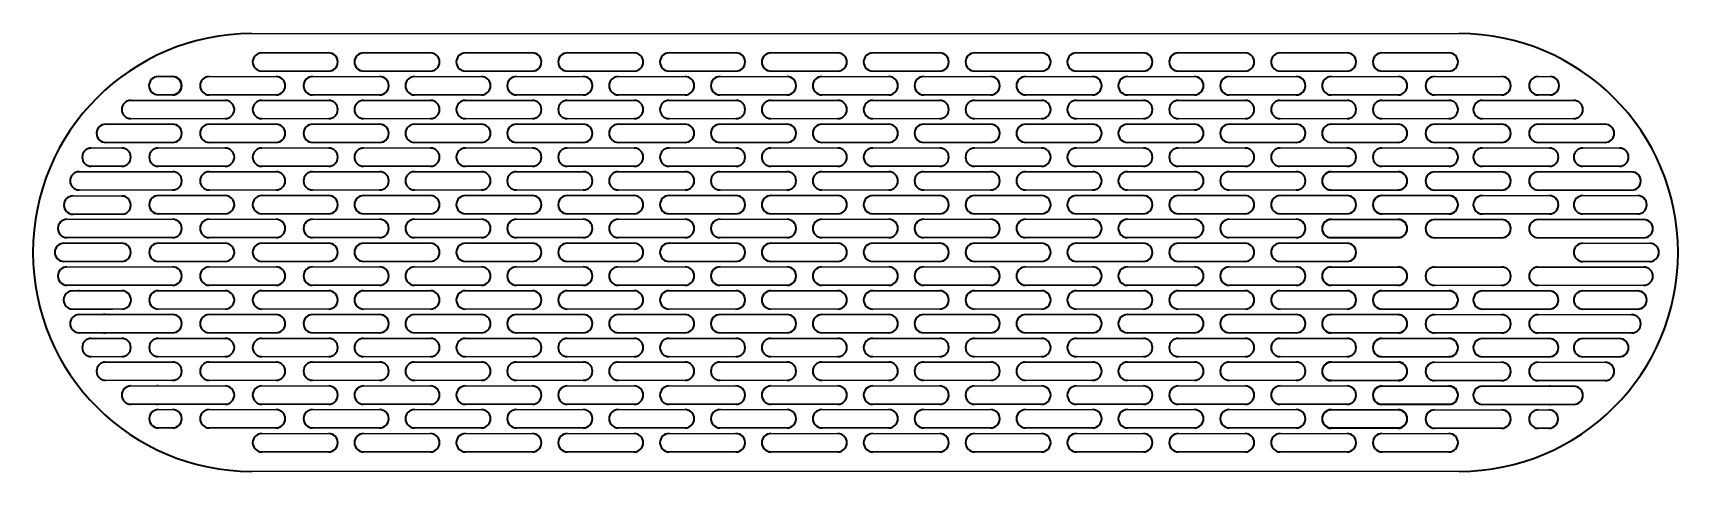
# Model space of a CAD drawing. Header units: millimetres. Extents: x -60 to 210, y 9 to 81.
import ezdxf

# ---------------------------------------------------------------- set-up
doc = ezdxf.new("R2010")
doc.units = ezdxf.units.MM
doc.layers.add('BoardOutLine', color=7, linetype='Continuous', true_color=0xff00ff)

msp = doc.modelspace()

# ---------------------------------------------------------------- linework, layer by layer
at = {"layer": 'BoardOutLine', "const_width": 0.254}
for points in [[(-24.21, 80.68), (174.07, 80.68)], [(-22.59, 77.53), (-11.6, 77.53)], [(-5.87, 77.53), (5.12, 77.53)], [(10.86, 77.53), (21.85, 77.53)], [(27.59, 77.53), (38.58, 77.53)], [(44.31, 77.53), (55.3, 77.53)], [(61.04, 77.53), (72.03, 77.53)], [(77.77, 77.53), (88.76, 77.53)], [(94.5, 77.53), (105.49, 77.53)], [(111.22, 77.53), (122.21, 77.53)], [(127.95, 77.53), (138.94, 77.53)], [(144.68, 77.53), (155.67, 77.53)], [(161.41, 77.53), (172.4, 77.53)], [(-38.77, 73.64), (-39.62, 73.64)], [(-37.27, 73.64), (-39.62, 73.64)], [(-37.24, 73.62), (-38.59, 73.62)], [(-37.24, 73.62), (-38.59, 73.62)], [(-31.24, 73.62), (-20.24, 73.62)], [(-11.6, 74.53), (-22.59, 74.53)], [(-14.24, 73.62), (-3.24, 73.62)], [(5.12, 74.53), (-5.87, 74.53)], [(2.49, 73.62), (13.49, 73.62)], [(21.85, 74.53), (10.86, 74.53)], [(19.22, 73.62), (30.22, 73.62)], [(38.58, 74.53), (27.59, 74.53)], [(35.95, 73.62), (46.95, 73.62)], [(55.3, 74.53), (44.31, 74.53)], [(52.68, 73.62), (63.68, 73.62)], [(72.03, 74.53), (61.04, 74.53)], [(69.41, 73.62), (80.41, 73.62)], [(88.76, 74.53), (77.77, 74.53)], [(86.14, 73.62), (97.14, 73.62)], [(105.49, 74.53), (94.5, 74.53)], [(102.87, 73.62), (113.87, 73.62)], [(122.21, 74.53), (111.22, 74.53)], [(119.6, 73.62), (130.6, 73.62)], [(138.94, 74.53), (127.95, 74.53)], [(136.33, 73.62), (147.33, 73.62)], [(155.67, 74.53), (144.68, 74.53)], [(153.06, 73.62), (164.06, 73.62)], [(172.4, 74.53), (161.41, 74.53)], [(170.06, 73.62), (181.06, 73.62)], [(187.06, 73.62), (189.01, 73.62)], [(189.01, 73.62), (188.56, 73.62)], [(-39.62, 70.64), (-38.77, 70.64)], [(-39.15, 70.64), (-37.27, 70.64)], [(-38.59, 70.62), (-37.24, 70.62)], [(-38.59, 70.62), (-37.24, 70.62)], [(-20.24, 70.62), (-31.24, 70.62)], [(-3.24, 70.62), (-14.24, 70.62)], [(13.49, 70.62), (2.49, 70.62)], [(30.22, 70.62), (19.22, 70.62)], [(46.95, 70.62), (35.95, 70.62)], [(63.68, 70.62), (52.68, 70.62)], [(80.41, 70.62), (69.41, 70.62)], [(97.14, 70.62), (86.14, 70.62)], [(113.87, 70.62), (102.87, 70.62)], [(130.6, 70.62), (119.6, 70.62)], [(147.33, 70.62), (136.33, 70.62)], [(151.56, 72.12), (151.54, 72.12)], [(164.06, 70.62), (153.06, 70.62)], [(181.06, 70.62), (170.06, 70.62)], [(189.01, 70.62), (187.06, 70.62)], [(188.56, 70.62), (189.01, 70.62)], [(-44.1, 69.71), (-39.61, 69.71)], [(-39.59, 69.71), (-28.6, 69.71)], [(-22.59, 69.71), (-11.6, 69.71)], [(-5.87, 69.71), (5.12, 69.71)], [(10.86, 69.71), (21.85, 69.71)], [(27.59, 69.71), (38.58, 69.71)], [(44.31, 69.71), (55.3, 69.71)], [(61.04, 69.71), (72.03, 69.71)], [(77.77, 69.71), (88.76, 69.71)], [(94.5, 69.71), (105.49, 69.71)], [(111.22, 69.71), (122.21, 69.71)], [(127.95, 69.71), (138.94, 69.71)], [(144.68, 69.71), (155.67, 69.71)], [(161.41, 69.71), (172.4, 69.71)], [(188.9, 69.71), (177.91, 69.71)], [(192.91, 69.71), (188.56, 69.71)], [(-48.24, 65.8), (-37.24, 65.8)], [(-39.61, 66.71), (-44.1, 66.71)], [(-28.6, 66.71), (-39.59, 66.71)], [(-31.24, 65.8), (-20.24, 65.8)], [(-11.6, 66.71), (-22.59, 66.71)], [(-14.24, 65.8), (-3.24, 65.8)], [(-14.24, 65.8), (-3.24, 65.8)], [(5.12, 66.71), (-5.87, 66.71)], [(2.49, 65.8), (13.49, 65.8)], [(21.85, 66.71), (10.86, 66.71)], [(19.22, 65.8), (30.22, 65.8)], [(38.58, 66.71), (27.59, 66.71)], [(35.95, 65.8), (46.95, 65.8)], [(55.3, 66.71), (44.31, 66.71)], [(52.68, 65.8), (63.68, 65.8)], [(72.03, 66.71), (61.04, 66.71)], [(69.41, 65.8), (80.41, 65.8)], [(88.76, 66.71), (77.77, 66.71)], [(86.14, 65.8), (97.14, 65.8)], [(105.49, 66.71), (94.5, 66.71)], [(102.87, 65.8), (113.87, 65.8)], [(122.21, 66.71), (111.22, 66.71)], [(119.6, 65.8), (130.6, 65.8)], [(138.94, 66.71), (127.95, 66.71)], [(136.33, 65.8), (147.33, 65.8)], [(155.67, 66.71), (144.68, 66.71)], [(153.06, 65.8), (164.06, 65.8)], [(153.06, 65.79), (164.06, 65.79)], [(172.4, 66.71), (161.41, 66.71)], [(170.06, 65.79), (181.06, 65.79)], [(177.91, 66.71), (188.9, 66.71)], [(187.06, 65.79), (198.06, 65.79)], [(188.56, 66.71), (192.91, 66.71)], [(-37.24, 62.8), (-48.24, 62.8)], [(-20.24, 62.8), (-31.24, 62.8)], [(-3.24, 62.8), (-14.24, 62.8)], [(-3.24, 62.8), (-14.24, 62.8)], [(13.49, 62.8), (2.49, 62.8)], [(30.22, 62.8), (19.22, 62.8)], [(46.95, 62.8), (35.95, 62.8)], [(63.68, 62.8), (52.68, 62.8)], [(80.41, 62.8), (69.41, 62.8)], [(97.14, 62.8), (86.14, 62.8)], [(113.87, 62.8), (102.87, 62.8)], [(130.6, 62.8), (119.6, 62.8)], [(147.33, 62.8), (136.33, 62.8)], [(164.06, 62.8), (153.06, 62.8)], [(164.06, 62.79), (153.06, 62.79)], [(181.06, 62.79), (170.06, 62.79)], [(198.06, 62.79), (187.06, 62.79)], [(-47.1, 61.88), (-50.59, 61.88)], [(-50.59, 61.88), (-45.6, 61.88)], [(-39.59, 61.88), (-28.6, 61.88)], [(-22.59, 61.88), (-11.6, 61.88)], [(-22.59, 61.88), (-11.6, 61.88)], [(-5.87, 61.88), (5.12, 61.88)], [(10.86, 61.88), (21.85, 61.88)], [(27.59, 61.88), (38.58, 61.88)], [(44.31, 61.88), (55.3, 61.88)], [(61.04, 61.88), (72.03, 61.88)], [(77.77, 61.88), (88.76, 61.88)], [(94.5, 61.88), (105.49, 61.88)], [(111.22, 61.88), (122.21, 61.88)], [(127.95, 61.88), (138.94, 61.88)], [(144.68, 61.88), (155.67, 61.88)], [(161.41, 61.88), (172.4, 61.88)], [(161.41, 61.88), (172.4, 61.88)], [(177.91, 61.88), (188.9, 61.88)], [(194.41, 61.88), (200.41, 61.88)], [(200.41, 61.88), (195.91, 61.88)], [(-47.78, 57.98), (-52.59, 57.98)], [(-50.59, 58.88), (-47.1, 58.88)], [(-45.6, 58.88), (-50.59, 58.88)], [(-37.24, 57.98), (-48.24, 57.98)], [(-28.6, 58.88), (-39.59, 58.88)], [(-31.24, 57.98), (-20.24, 57.98)], [(-11.6, 58.88), (-22.59, 58.88)], [(-11.6, 58.88), (-22.59, 58.88)], [(-14.24, 57.98), (-3.24, 57.98)], [(-14.24, 57.98), (-3.24, 57.98)], [(5.12, 58.88), (-5.87, 58.88)], [(2.49, 57.98), (13.49, 57.98)], [(21.85, 58.88), (10.86, 58.88)], [(19.22, 57.98), (30.22, 57.98)], [(38.58, 58.88), (27.59, 58.88)], [(35.95, 57.98), (46.95, 57.98)], [(55.3, 58.88), (44.31, 58.88)], [(52.68, 57.98), (63.68, 57.98)], [(72.03, 58.88), (61.04, 58.88)], [(69.41, 57.98), (80.41, 57.98)], [(88.76, 58.88), (77.77, 58.88)], [(86.14, 57.98), (97.14, 57.98)], [(105.49, 58.88), (94.5, 58.88)], [(102.87, 57.98), (113.87, 57.98)], [(122.21, 58.88), (111.22, 58.88)], [(119.6, 57.98), (130.6, 57.98)], [(138.94, 58.88), (127.95, 58.88)], [(136.33, 57.98), (147.33, 57.98)], [(155.67, 58.88), (144.68, 58.88)], [(153.06, 57.98), (164.06, 57.98)], [(153.06, 57.96), (164.06, 57.96)], [(172.4, 58.88), (161.41, 58.88)], [(172.4, 58.88), (161.41, 58.88)], [(170.06, 57.96), (181.06, 57.96)], [(188.9, 58.88), (177.91, 58.88)], [(198.06, 57.96), (187.06, 57.96)], [(200.41, 58.88), (194.41, 58.88)], [(195.91, 58.88), (200.41, 58.88)], [(202.41, 57.96), (195.91, 57.96)], [(-47.53, 53.99), (-53.6, 53.99)], [(-52.59, 54.98), (-47.78, 54.98)], [(-48.24, 54.98), (-37.24, 54.98)], [(-45.6, 54), (-47.53, 53.99)], [(-39.59, 54.06), (-28.6, 54.06)], [(-20.24, 54.98), (-31.24, 54.98)], [(-22.59, 54.06), (-11.6, 54.06)], [(-22.59, 54.06), (-11.6, 54.06)], [(-3.24, 54.98), (-14.24, 54.98)], [(-3.24, 54.98), (-14.24, 54.98)], [(-5.87, 54.06), (5.12, 54.06)], [(13.49, 54.98), (2.49, 54.98)], [(10.86, 54.06), (21.85, 54.06)], [(30.22, 54.98), (19.22, 54.98)], [(27.59, 54.06), (38.58, 54.06)], [(46.95, 54.98), (35.95, 54.98)], [(44.31, 54.06), (55.3, 54.06)], [(63.68, 54.98), (52.68, 54.98)], [(61.04, 54.06), (72.03, 54.06)], [(80.41, 54.98), (69.41, 54.98)], [(77.77, 54.06), (88.76, 54.06)], [(97.14, 54.98), (86.14, 54.98)], [(94.5, 54.06), (105.49, 54.06)], [(113.87, 54.98), (102.87, 54.98)], [(111.22, 54.06), (122.21, 54.06)], [(130.6, 54.98), (119.6, 54.98)], [(127.95, 54.06), (138.94, 54.06)], [(147.33, 54.98), (136.33, 54.98)], [(144.68, 54.06), (155.67, 54.06)], [(164.06, 54.98), (153.06, 54.98)], [(164.06, 54.96), (153.06, 54.96)], [(161.41, 54.06), (172.4, 54.06)], [(161.41, 54.05), (172.4, 54.05)], [(181.06, 54.96), (170.06, 54.96)], [(177.91, 54.05), (188.9, 54.05)], [(187.06, 54.96), (198.06, 54.96)], [(194.41, 54.05), (203.41, 54.05)], [(195.91, 54.96), (202.41, 54.96)], [(203.41, 54.05), (195.91, 54.05)], [(-47.65, 50.16), (-54.59, 50.16)], [(-53.75, 50.99), (-47.26, 50.99)], [(-37.24, 50.16), (-48.24, 50.16)], [(-47.53, 50.99), (-45.59, 50.99)], [(-28.6, 51.06), (-39.59, 51.06)], [(-31.24, 50.16), (-20.24, 50.16)], [(-11.6, 51.06), (-22.59, 51.06)], [(-11.6, 51.06), (-22.59, 51.06)], [(-14.24, 50.16), (-3.24, 50.16)], [(-14.24, 50.16), (-3.24, 50.16)], [(5.12, 51.06), (-5.87, 51.06)], [(2.49, 50.16), (13.49, 50.16)], [(21.85, 51.06), (10.86, 51.06)], [(19.22, 50.16), (30.22, 50.16)], [(38.58, 51.06), (27.59, 51.06)], [(35.95, 50.16), (46.95, 50.16)], [(55.3, 51.06), (44.31, 51.06)], [(52.68, 50.16), (63.68, 50.16)], [(72.03, 51.06), (61.04, 51.06)], [(69.41, 50.16), (80.41, 50.16)], [(88.76, 51.06), (77.77, 51.06)], [(86.14, 50.16), (97.14, 50.16)], [(105.49, 51.06), (94.5, 51.06)], [(102.87, 50.16), (113.87, 50.16)], [(122.21, 51.06), (111.22, 51.06)], [(119.6, 50.16), (130.6, 50.16)], [(138.94, 51.06), (127.95, 51.06)], [(136.33, 50.16), (147.33, 50.16)], [(155.67, 51.06), (144.68, 51.06)], [(153.06, 50.16), (164.06, 50.16)], [(153.06, 50.13), (164.06, 50.13)], [(172.4, 51.06), (161.41, 51.06)], [(172.4, 51.05), (161.41, 51.05)], [(170.06, 50.13), (181.06, 50.13)], [(188.9, 51.05), (177.91, 51.05)], [(198.06, 50.13), (187.06, 50.13)], [(204.41, 50.13), (188.56, 50.13)], [(203.41, 51.05), (194.41, 51.05)], [(195.91, 51.05), (203.41, 51.05)], [(-47.1, 46.23), (-55.09, 46.23)], [(-55.09, 46.23), (-45.6, 46.23)], [(-54.59, 47.16), (-47.65, 47.16)], [(-48.24, 47.16), (-37.24, 47.16)], [(-39.59, 46.23), (-28.6, 46.23)], [(-20.24, 47.16), (-31.24, 47.16)], [(-22.59, 46.23), (-11.6, 46.23)], [(-22.59, 46.23), (-11.6, 46.23)], [(-3.24, 47.16), (-14.24, 47.16)], [(-3.24, 47.16), (-14.24, 47.16)], [(-5.87, 46.23), (5.12, 46.23)], [(13.49, 47.16), (2.49, 47.16)], [(10.86, 46.23), (21.85, 46.23)], [(30.22, 47.16), (19.22, 47.16)], [(27.59, 46.23), (38.58, 46.23)], [(46.95, 47.16), (35.95, 47.16)], [(44.31, 46.23), (55.3, 46.23)], [(63.68, 47.16), (52.68, 47.16)], [(61.04, 46.23), (72.03, 46.23)], [(80.41, 47.16), (69.41, 47.16)], [(77.77, 46.23), (88.76, 46.23)], [(97.14, 47.16), (86.14, 47.16)], [(94.5, 46.23), (105.49, 46.23)], [(113.87, 47.16), (102.87, 47.16)], [(111.22, 46.23), (122.21, 46.23)], [(130.6, 47.16), (119.6, 47.16)], [(127.95, 46.23), (138.94, 46.23)], [(147.33, 47.16), (136.33, 47.16)], [(144.68, 46.23), (155.67, 46.23)], [(164.06, 47.16), (153.06, 47.16)], [(164.06, 47.13), (153.06, 47.13)], [(181.06, 47.13), (170.06, 47.13)], [(187.06, 47.13), (198.06, 47.13)], [(188.56, 47.13), (204.41, 47.13)], [(194.41, 46.22), (205.4, 46.22)], [(-55.09, 43.23), (-47.1, 43.23)], [(-45.6, 43.23), (-55.09, 43.23)], [(-28.6, 43.23), (-39.59, 43.23)], [(-11.6, 43.23), (-22.59, 43.23)], [(-11.6, 43.23), (-22.59, 43.23)], [(5.12, 43.23), (-5.87, 43.23)], [(21.85, 43.23), (10.86, 43.23)], [(38.58, 43.23), (27.59, 43.23)], [(55.3, 43.23), (44.31, 43.23)], [(72.03, 43.23), (61.04, 43.23)], [(88.76, 43.23), (77.77, 43.23)], [(105.49, 43.23), (94.5, 43.23)], [(122.21, 43.23), (111.22, 43.23)], [(138.94, 43.23), (127.95, 43.23)], [(155.67, 43.23), (144.68, 43.23)], [(205.4, 43.22), (194.41, 43.22)], [(-48.19, 42.33), (-54.59, 42.33)], [(-37.24, 42.33), (-48.24, 42.33)], [(-31.24, 42.33), (-20.24, 42.33)], [(-14.24, 42.33), (-3.24, 42.33)], [(-14.24, 42.33), (-3.24, 42.33)], [(2.49, 42.33), (13.49, 42.33)], [(19.22, 42.33), (30.22, 42.33)], [(35.95, 42.33), (46.95, 42.33)], [(52.68, 42.33), (63.68, 42.33)], [(69.41, 42.33), (80.41, 42.33)], [(86.14, 42.33), (97.14, 42.33)], [(102.87, 42.33), (113.87, 42.33)], [(119.6, 42.33), (130.6, 42.33)], [(136.33, 42.33), (147.33, 42.33)], [(153.06, 42.33), (164.06, 42.33)], [(153.06, 42.31), (164.06, 42.31)], [(170.06, 42.31), (181.06, 42.31)], [(198.06, 42.31), (187.06, 42.31)], [(204.41, 42.31), (197.83, 42.31)], [(-54.59, 39.33), (-48.19, 39.33)], [(-47.08, 38.4), (-53.66, 38.4)], [(-53.66, 38.4), (-45.58, 38.41)], [(-47.1, 38.41), (-52.59, 38.41)], [(-48.24, 39.33), (-37.24, 39.33)], [(-39.59, 38.41), (-28.6, 38.41)], [(-20.24, 39.33), (-31.24, 39.33)], [(-22.59, 38.41), (-11.6, 38.41)], [(-22.59, 38.41), (-11.6, 38.41)], [(-3.24, 39.33), (-14.24, 39.33)], [(-3.24, 39.33), (-14.24, 39.33)], [(-5.87, 38.41), (5.12, 38.41)], [(13.49, 39.33), (2.49, 39.33)], [(10.86, 38.41), (21.85, 38.41)], [(30.22, 39.33), (19.22, 39.33)], [(27.59, 38.41), (38.58, 38.41)], [(46.95, 39.33), (35.95, 39.33)], [(44.31, 38.41), (55.3, 38.41)], [(63.68, 39.33), (52.68, 39.33)], [(61.04, 38.41), (72.03, 38.41)], [(80.41, 39.33), (69.41, 39.33)], [(77.77, 38.41), (88.76, 38.41)], [(97.14, 39.33), (86.14, 39.33)], [(94.5, 38.41), (105.49, 38.41)], [(113.87, 39.33), (102.87, 39.33)], [(111.22, 38.41), (122.21, 38.41)], [(130.6, 39.33), (119.6, 39.33)], [(127.95, 38.41), (138.94, 38.41)], [(147.33, 39.33), (136.33, 39.33)], [(144.68, 38.41), (155.67, 38.41)], [(164.06, 39.33), (153.06, 39.33)], [(164.06, 39.31), (153.06, 39.31)], [(161.41, 38.41), (172.4, 38.41)], [(161.41, 38.39), (172.4, 38.39)], [(181.06, 39.31), (170.06, 39.31)], [(177.91, 38.39), (188.9, 38.39)], [(187.06, 39.31), (198.06, 39.31)], [(194.41, 38.39), (203.41, 38.39)], [(203.41, 38.39), (195.91, 38.39)], [(197.83, 39.31), (204.41, 39.31)], [(-53.66, 35.4), (-47.07, 35.4)], [(-45.57, 35.41), (-53.66, 35.4)], [(-52.59, 35.41), (-47.1, 35.41)], [(-28.6, 35.41), (-39.59, 35.41)], [(-11.6, 35.41), (-22.59, 35.41)], [(-11.6, 35.41), (-22.59, 35.41)], [(5.12, 35.41), (-5.87, 35.41)], [(21.85, 35.41), (10.86, 35.41)], [(38.58, 35.41), (27.59, 35.41)], [(55.3, 35.41), (44.31, 35.41)], [(72.03, 35.41), (61.04, 35.41)], [(88.76, 35.41), (77.77, 35.41)], [(105.49, 35.41), (94.5, 35.41)], [(122.21, 35.41), (111.22, 35.41)], [(138.94, 35.41), (127.95, 35.41)], [(155.67, 35.41), (144.68, 35.41)], [(172.4, 35.41), (161.41, 35.41)], [(172.4, 35.39), (161.41, 35.39)], [(188.9, 35.39), (177.91, 35.39)], [(203.41, 35.39), (194.41, 35.39)], [(195.91, 35.39), (203.41, 35.39)], [(-52.59, 34.51), (-48.57, 34.51)], [(-48.24, 34.51), (-37.24, 34.51)], [(-31.24, 34.51), (-20.24, 34.51)], [(-14.24, 34.51), (-3.24, 34.51)], [(-14.24, 34.51), (-3.24, 34.51)], [(2.49, 34.51), (13.49, 34.51)], [(19.22, 34.51), (30.22, 34.51)], [(35.95, 34.51), (46.95, 34.51)], [(52.68, 34.51), (63.68, 34.51)], [(69.41, 34.51), (80.41, 34.51)], [(86.14, 34.51), (97.14, 34.51)], [(102.87, 34.51), (113.87, 34.51)], [(119.6, 34.51), (130.6, 34.51)], [(136.33, 34.51), (147.33, 34.51)], [(153.06, 34.51), (164.06, 34.51)], [(153.06, 34.48), (164.06, 34.48)], [(170.06, 34.48), (181.06, 34.48)], [(198.06, 34.48), (187.06, 34.48)], [(202.41, 34.48), (196.43, 34.48)], [(-48.57, 31.51), (-52.59, 31.51)], [(-47.1, 30.58), (-50.59, 30.58)], [(-50.59, 30.58), (-45.6, 30.58)], [(-37.24, 31.51), (-48.24, 31.51)], [(-39.59, 30.58), (-28.6, 30.58)], [(-20.24, 31.51), (-31.24, 31.51)], [(-22.59, 30.58), (-11.6, 30.58)], [(-22.59, 30.58), (-11.6, 30.58)], [(-3.24, 31.51), (-14.24, 31.51)], [(-3.24, 31.51), (-14.24, 31.51)], [(-5.87, 30.58), (5.12, 30.58)], [(13.49, 31.51), (2.49, 31.51)], [(10.86, 30.58), (21.85, 30.58)], [(30.22, 31.51), (19.22, 31.51)], [(27.59, 30.58), (38.58, 30.58)], [(46.95, 31.51), (35.95, 31.51)], [(44.31, 30.58), (55.3, 30.58)], [(63.68, 31.51), (52.68, 31.51)], [(61.04, 30.58), (72.03, 30.58)], [(80.41, 31.51), (69.41, 31.51)], [(77.77, 30.58), (88.76, 30.58)], [(97.14, 31.51), (86.14, 31.51)], [(94.5, 30.58), (105.49, 30.58)], [(113.87, 31.51), (102.87, 31.51)], [(111.22, 30.58), (122.21, 30.58)], [(130.6, 31.51), (119.6, 31.51)], [(127.95, 30.58), (138.94, 30.58)], [(147.33, 31.51), (136.33, 31.51)], [(144.68, 30.58), (155.67, 30.58)], [(164.06, 31.51), (153.06, 31.51)], [(164.06, 31.48), (153.06, 31.48)], [(161.41, 30.58), (172.4, 30.58)], [(161.41, 30.56), (172.4, 30.56)], [(181.06, 31.48), (170.06, 31.48)], [(177.91, 30.56), (188.9, 30.56)], [(187.06, 31.48), (198.06, 31.48)], [(194.41, 30.56), (200.41, 30.56)], [(200.41, 30.56), (195.91, 30.56)], [(196.43, 31.48), (202.41, 31.48)], [(-50.59, 27.58), (-47.1, 27.58)], [(-45.6, 27.58), (-50.59, 27.58)], [(-28.6, 27.58), (-39.59, 27.58)], [(-11.6, 27.58), (-22.59, 27.58)], [(-11.6, 27.58), (-22.59, 27.58)], [(5.12, 27.58), (-5.87, 27.58)], [(21.85, 27.58), (10.86, 27.58)], [(38.58, 27.58), (27.59, 27.58)], [(55.3, 27.58), (44.31, 27.58)], [(72.03, 27.58), (61.04, 27.58)], [(88.76, 27.58), (77.77, 27.58)], [(105.49, 27.58), (94.5, 27.58)], [(122.21, 27.58), (111.22, 27.58)], [(138.94, 27.58), (127.95, 27.58)], [(155.67, 27.58), (144.68, 27.58)], [(172.4, 27.58), (161.41, 27.58)], [(172.4, 27.56), (161.41, 27.56)], [(188.9, 27.56), (177.91, 27.56)], [(200.41, 27.56), (194.41, 27.56)], [(195.91, 27.56), (200.41, 27.56)], [(-48.24, 26.69), (-37.24, 26.69)], [(-31.24, 26.69), (-20.24, 26.69)], [(-14.24, 26.69), (-3.24, 26.69)], [(-14.24, 26.69), (-3.24, 26.69)], [(2.49, 26.69), (13.49, 26.69)], [(19.22, 26.69), (30.22, 26.69)], [(35.95, 26.69), (46.95, 26.69)], [(52.68, 26.69), (63.68, 26.69)], [(69.41, 26.69), (80.41, 26.69)], [(86.14, 26.69), (97.14, 26.69)], [(102.87, 26.69), (113.87, 26.69)], [(119.6, 26.69), (130.6, 26.69)], [(136.33, 26.69), (147.33, 26.69)], [(153.06, 26.69), (164.06, 26.69)], [(153.06, 26.65), (164.06, 26.65)], [(170.06, 26.65), (181.06, 26.65)], [(187.06, 26.65), (198.06, 26.65)], [(-37.24, 23.69), (-48.24, 23.69)], [(-44.1, 22.76), (-39.81, 22.76)], [(-39.59, 22.76), (-28.6, 22.76)], [(-20.24, 23.69), (-31.24, 23.69)], [(-22.59, 22.76), (-11.6, 22.76)], [(-22.59, 22.76), (-11.6, 22.76)], [(-3.24, 23.69), (-14.24, 23.69)], [(-3.24, 23.69), (-14.24, 23.69)], [(-5.87, 22.76), (5.12, 22.76)], [(13.49, 23.69), (2.49, 23.69)], [(10.86, 22.76), (21.85, 22.76)], [(30.22, 23.69), (19.22, 23.69)], [(27.59, 22.76), (38.58, 22.76)], [(46.95, 23.69), (35.95, 23.69)], [(44.31, 22.76), (55.3, 22.76)], [(63.68, 23.69), (52.68, 23.69)], [(61.04, 22.76), (72.03, 22.76)], [(80.41, 23.69), (69.41, 23.69)], [(77.77, 22.76), (88.76, 22.76)], [(97.14, 23.69), (86.14, 23.69)], [(94.5, 22.76), (105.49, 22.76)], [(113.87, 23.69), (102.87, 23.69)], [(111.22, 22.76), (122.21, 22.76)], [(130.6, 23.69), (119.6, 23.69)], [(127.95, 22.76), (138.94, 22.76)], [(147.33, 23.69), (136.33, 23.69)], [(144.68, 22.76), (155.67, 22.76)], [(164.06, 23.69), (153.06, 23.69)], [(164.06, 23.65), (153.06, 23.65)], [(161.41, 22.76), (172.4, 22.76)], [(161.41, 22.73), (172.4, 22.73)], [(181.06, 23.65), (170.06, 23.65)], [(177.91, 22.73), (188.9, 22.73)], [(198.06, 23.65), (187.06, 23.65)], [(189.07, 22.73), (192.91, 22.73)], [(-39.81, 19.76), (-44.1, 19.76)], [(-28.6, 19.76), (-39.59, 19.76)], [(-38.74, 18.87), (-39.59, 18.87)], [(-37.24, 18.87), (-39.59, 18.87)], [(-31.24, 18.87), (-20.24, 18.87)], [(-11.6, 19.76), (-22.59, 19.76)], [(-11.6, 19.76), (-22.59, 19.76)], [(-14.24, 18.87), (-3.24, 18.87)], [(-14.24, 18.87), (-3.24, 18.87)], [(5.12, 19.76), (-5.87, 19.76)], [(2.49, 18.87), (13.49, 18.87)], [(21.85, 19.76), (10.86, 19.76)], [(19.22, 18.87), (30.22, 18.87)], [(38.58, 19.76), (27.59, 19.76)], [(35.95, 18.87), (46.95, 18.87)], [(55.3, 19.76), (44.31, 19.76)], [(52.68, 18.87), (63.68, 18.87)], [(72.03, 19.76), (61.04, 19.76)], [(69.41, 18.87), (80.41, 18.87)], [(88.76, 19.76), (77.77, 19.76)], [(86.14, 18.87), (97.14, 18.87)], [(105.49, 19.76), (94.5, 19.76)], [(102.87, 18.87), (113.87, 18.87)], [(122.21, 19.76), (111.22, 19.76)], [(119.6, 18.87), (130.6, 18.87)], [(138.94, 19.76), (127.95, 19.76)], [(136.33, 18.87), (147.33, 18.87)], [(155.67, 19.76), (144.68, 19.76)], [(153.06, 18.87), (164.06, 18.87)], [(153.06, 18.82), (164.06, 18.82)], [(172.4, 19.76), (161.41, 19.76)], [(172.4, 19.73), (161.41, 19.73)], [(170.06, 18.82), (181.06, 18.82)], [(188.9, 19.73), (177.91, 19.73)], [(187.06, 18.82), (188.84, 18.82)], [(188.84, 18.82), (188.56, 18.82)], [(192.91, 19.73), (189.07, 19.73)], [(-39.59, 15.87), (-38.74, 15.87)], [(-39.12, 15.88), (-37.24, 15.87)], [(-20.24, 15.87), (-31.24, 15.87)], [(-22.59, 14.93), (-11.6, 14.93)], [(-3.24, 15.87), (-14.24, 15.87)], [(-3.24, 15.87), (-14.24, 15.87)], [(-5.87, 14.93), (5.12, 14.93)], [(13.49, 15.87), (2.49, 15.87)], [(10.86, 14.93), (21.85, 14.93)], [(30.22, 15.87), (19.22, 15.87)], [(27.59, 14.93), (38.58, 14.93)], [(46.95, 15.87), (35.95, 15.87)], [(44.31, 14.93), (55.3, 14.93)], [(63.68, 15.87), (52.68, 15.87)], [(61.04, 14.93), (72.03, 14.93)], [(80.41, 15.87), (69.41, 15.87)], [(77.77, 14.93), (88.76, 14.93)], [(97.14, 15.87), (86.14, 15.87)], [(94.5, 14.93), (105.49, 14.93)], [(113.87, 15.87), (102.87, 15.87)], [(111.22, 14.93), (122.21, 14.93)], [(130.6, 15.87), (119.6, 15.87)], [(127.95, 14.93), (138.94, 14.93)], [(147.33, 15.87), (136.33, 15.87)], [(144.68, 14.93), (155.67, 14.93)], [(164.06, 15.87), (153.06, 15.87)], [(164.06, 15.82), (153.06, 15.82)], [(161.41, 14.93), (172.4, 14.93)], [(181.06, 15.82), (170.06, 15.82)], [(188.84, 15.82), (187.06, 15.82)], [(188.56, 15.82), (188.84, 15.82)], [(-11.6, 11.93), (-22.59, 11.93)], [(5.12, 11.93), (-5.87, 11.93)], [(21.85, 11.93), (10.86, 11.93)], [(38.58, 11.93), (27.59, 11.93)], [(55.3, 11.93), (44.31, 11.93)], [(72.03, 11.93), (61.04, 11.93)], [(88.76, 11.93), (77.77, 11.93)], [(105.49, 11.93), (94.5, 11.93)], [(122.21, 11.93), (111.22, 11.93)], [(138.94, 11.93), (127.95, 11.93)], [(155.67, 11.93), (144.68, 11.93)], [(172.4, 11.93), (161.41, 11.93)], [(174.07, 8.72), (-24.21, 8.72)]]:
    msp.add_lwpolyline(points, dxfattribs=at)
msp.add_lwpolyline([(-15.74, 17.35), (-15.78, 17.35), (-15.74, 17.35)], close=True, dxfattribs=at)
at = {"layer": 'BoardOutLine'}
for centre, radius, start, end in [((-24.21, 44.7), 35.98, 90, 270), ((174.07, 44.7), 35.98, 270, 90), ((-22.59, 76.03), 1.5, 90, 270), ((-11.6, 76.03), 1.5, 270, 90), ((-5.87, 76.03), 1.5, 90, 270), ((5.12, 76.03), 1.5, 270, 90), ((10.86, 76.03), 1.5, 90, 270), ((21.85, 76.03), 1.5, 270, 90), ((27.59, 76.03), 1.5, 90, 270), ((38.58, 76.03), 1.5, 270, 90), ((44.31, 76.03), 1.5, 90, 270), ((55.3, 76.03), 1.5, 270, 90), ((61.04, 76.03), 1.5, 90, 270), ((72.03, 76.03), 1.5, 270, 90), ((77.77, 76.03), 1.5, 90, 270), ((88.76, 76.03), 1.5, 270, 90), ((94.5, 76.03), 1.5, 90, 270), ((105.49, 76.03), 1.5, 270, 90), ((111.22, 76.03), 1.5, 90, 270), ((122.21, 76.03), 1.5, 270, 90), ((127.95, 76.03), 1.5, 90, 270), ((138.94, 76.03), 1.5, 270, 90), ((144.68, 76.03), 1.5, 90, 270), ((155.67, 76.03), 1.5, 270, 90), ((161.41, 76.03), 1.5, 90, 270), ((172.4, 76.03), 1.5, 270, 90), ((-39.62, 72.14), 1.5, 90, 270), ((-37.27, 72.14), 1.5, 270, 90), ((-37.24, 72.12), 1.5, 270, 90), ((-37.24, 72.12), 1.5, 270, 90), ((-31.24, 72.12), 1.5, 90, 270), ((-20.24, 72.12), 1.5, 270, 90), ((-14.24, 72.12), 1.5, 90, 270), ((-3.24, 72.12), 1.5, 270, 90), ((2.49, 72.12), 1.5, 90, 270), ((13.49, 72.12), 1.5, 270, 90), ((19.22, 72.12), 1.5, 90, 270), ((30.22, 72.12), 1.5, 270, 90), ((35.95, 72.12), 1.5, 90, 270), ((46.95, 72.12), 1.5, 270, 90), ((52.68, 72.12), 1.5, 90, 270), ((63.68, 72.12), 1.5, 270, 90), ((69.41, 72.12), 1.5, 90, 270), ((80.41, 72.12), 1.5, 270, 90), ((86.14, 72.12), 1.5, 90, 270), ((97.14, 72.12), 1.5, 270, 90), ((102.87, 72.12), 1.5, 90, 270), ((113.87, 72.12), 1.5, 270, 90), ((119.6, 72.12), 1.5, 90, 270), ((130.6, 72.12), 1.5, 270, 90), ((136.33, 72.12), 1.5, 90, 270), ((147.33, 72.12), 1.5, 270, 90), ((153.06, 72.12), 1.5, 90, 270), ((164.06, 72.12), 1.5, 270, 90), ((170.06, 72.12), 1.5, 90, 270), ((181.06, 72.12), 1.5, 270, 90), ((187.06, 72.12), 1.5, 90, 270), ((189.01, 72.12), 1.5, 270, 90), ((-44.1, 68.21), 1.5, 90, 270), ((-39.6, 68.21), 1.5, 90, 90), ((-39.6, 68.21), 1.5, 90, 90), ((-28.6, 68.21), 1.5, 270, 90), ((-22.59, 68.21), 1.5, 90, 270), ((-11.6, 68.21), 1.5, 270, 90), ((-5.87, 68.21), 1.5, 90, 270), ((5.12, 68.21), 1.5, 270, 90), ((10.86, 68.21), 1.5, 90, 270), ((21.85, 68.21), 1.5, 270, 90), ((27.59, 68.21), 1.5, 90, 270), ((38.58, 68.21), 1.5, 270, 90), ((44.31, 68.21), 1.5, 90, 270), ((55.3, 68.21), 1.5, 270, 90), ((61.04, 68.21), 1.5, 90, 270), ((72.03, 68.21), 1.5, 270, 90), ((77.77, 68.21), 1.5, 90, 270), ((88.76, 68.21), 1.5, 270, 90), ((94.5, 68.21), 1.5, 90, 270), ((105.49, 68.21), 1.5, 270, 90), ((111.22, 68.21), 1.5, 90, 270), ((122.21, 68.21), 1.5, 270, 90), ((127.95, 68.21), 1.5, 90, 270), ((138.94, 68.21), 1.5, 270, 90), ((144.68, 68.21), 1.5, 90, 270), ((155.67, 68.21), 1.5, 270, 90), ((161.41, 68.21), 1.5, 90, 270), ((172.4, 68.21), 1.5, 270, 90), ((177.91, 68.21), 1.5, 90, 270), ((192.91, 68.21), 1.5, 270, 90), ((-48.24, 64.3), 1.5, 90, 270), ((-39.6, 68.21), 1.5, 270, 270.1096), ((-39.6, 68.21), 1.5, 270, 270.1101), ((-37.24, 64.3), 1.5, 270, 90), ((-31.24, 64.3), 1.5, 90, 270), ((-20.24, 64.3), 1.5, 270, 90), ((-14.24, 64.3), 1.5, 90, 270), ((-14.24, 64.3), 1.5, 90, 270), ((-3.24, 64.3), 1.5, 270, 90), ((-3.24, 64.3), 1.5, 270, 90), ((2.49, 64.3), 1.5, 90, 270), ((13.49, 64.3), 1.5, 270, 90), ((19.22, 64.3), 1.5, 90, 270), ((30.22, 64.3), 1.5, 270, 90), ((35.95, 64.3), 1.5, 90, 270), ((46.95, 64.3), 1.5, 270, 90), ((52.68, 64.3), 1.5, 90, 270), ((63.68, 64.3), 1.5, 270, 90), ((69.41, 64.3), 1.5, 90, 270), ((80.41, 64.3), 1.5, 270, 90), ((86.14, 64.3), 1.5, 90, 270), ((97.14, 64.3), 1.5, 270, 90), ((102.87, 64.3), 1.5, 90, 270), ((113.87, 64.3), 1.5, 270, 90), ((119.6, 64.3), 1.5, 90, 270), ((130.6, 64.3), 1.5, 270, 90), ((136.33, 64.3), 1.5, 90, 270), ((147.33, 64.3), 1.5, 270, 90), ((153.06, 64.3), 1.5, 90, 270), ((153.06, 64.29), 1.5, 90, 270), ((164.06, 64.3), 1.5, 270, 90), ((164.06, 64.29), 1.5, 270, 90), ((170.06, 64.29), 1.5, 90, 270), ((181.06, 64.29), 1.5, 270, 90), ((187.06, 64.29), 1.5, 90, 270), ((198.06, 64.29), 1.5, 270, 90), ((-50.59, 60.38), 1.5, 90, 270), ((-45.6, 60.38), 1.5, 270, 90), ((-39.59, 60.38), 1.5, 90, 270), ((-28.6, 60.38), 1.5, 270, 90), ((-22.59, 60.38), 1.5, 90, 270), ((-22.59, 60.38), 1.5, 90, 270), ((-11.6, 60.38), 1.5, 270, 90), ((-11.6, 60.38), 1.5, 270, 90), ((-5.87, 60.38), 1.5, 90, 270), ((5.12, 60.38), 1.5, 270, 90), ((10.86, 60.38), 1.5, 90, 270), ((21.85, 60.38), 1.5, 270, 90), ((27.59, 60.38), 1.5, 90, 270), ((38.58, 60.38), 1.5, 270, 90), ((44.31, 60.38), 1.5, 90, 270), ((55.3, 60.38), 1.5, 270, 90), ((61.04, 60.38), 1.5, 90, 270), ((72.03, 60.38), 1.5, 270, 90), ((77.77, 60.38), 1.5, 90, 270), ((88.76, 60.38), 1.5, 270, 90), ((94.5, 60.38), 1.5, 90, 270), ((105.49, 60.38), 1.5, 270, 90), ((111.22, 60.38), 1.5, 90, 270), ((122.21, 60.38), 1.5, 270, 90), ((127.95, 60.38), 1.5, 90, 270), ((138.94, 60.38), 1.5, 270, 90), ((144.68, 60.38), 1.5, 90, 270), ((155.67, 60.38), 1.5, 270, 90), ((161.41, 60.38), 1.5, 90, 270), ((161.41, 60.38), 1.5, 90, 270), ((172.4, 60.38), 1.5, 270, 90), ((172.4, 60.38), 1.5, 270, 90), ((177.91, 60.38), 1.5, 90, 270), ((188.9, 60.38), 1.5, 270, 90), ((194.41, 60.38), 1.5, 90, 270), ((200.41, 60.38), 1.5, 270, 90), ((-52.59, 56.48), 1.5, 90, 270), ((-37.24, 56.48), 1.5, 270, 90), ((-31.24, 56.48), 1.5, 90, 270), ((-20.24, 56.48), 1.5, 270, 90), ((-14.24, 56.48), 1.5, 90, 270), ((-14.24, 56.48), 1.5, 90, 270), ((-3.24, 56.48), 1.5, 270, 90), ((-3.24, 56.48), 1.5, 270, 90), ((2.49, 56.48), 1.5, 90, 270), ((13.49, 56.48), 1.5, 270, 90), ((19.22, 56.48), 1.5, 90, 270), ((30.22, 56.48), 1.5, 270, 90), ((35.95, 56.48), 1.5, 90, 270), ((46.95, 56.48), 1.5, 270, 90), ((52.68, 56.48), 1.5, 90, 270), ((63.68, 56.48), 1.5, 270, 90), ((69.41, 56.48), 1.5, 90, 270), ((80.41, 56.48), 1.5, 270, 90), ((86.14, 56.48), 1.5, 90, 270), ((97.14, 56.48), 1.5, 270, 90), ((102.87, 56.48), 1.5, 90, 270), ((113.87, 56.48), 1.5, 270, 90), ((119.6, 56.48), 1.5, 90, 270), ((130.6, 56.48), 1.5, 270, 90), ((136.33, 56.48), 1.5, 90, 270), ((147.33, 56.48), 1.5, 270, 90), ((153.06, 56.48), 1.5, 90, 270), ((153.06, 56.46), 1.5, 90, 270), ((164.06, 56.48), 1.5, 270, 90), ((164.06, 56.46), 1.5, 270, 90), ((170.06, 56.46), 1.5, 90, 270), ((181.06, 56.46), 1.5, 270, 90), ((187.06, 56.46), 1.5, 90, 270), ((202.41, 56.46), 1.5, 270, 90), ((-39.59, 52.56), 1.5, 90, 270), ((-28.6, 52.56), 1.5, 270, 90), ((-22.59, 52.56), 1.5, 90, 270), ((-22.59, 52.56), 1.5, 90, 270), ((-11.6, 52.56), 1.5, 270, 90), ((-11.6, 52.56), 1.5, 270, 90), ((-5.87, 52.56), 1.5, 90, 270), ((5.12, 52.56), 1.5, 270, 90), ((10.86, 52.56), 1.5, 90, 270), ((21.85, 52.56), 1.5, 270, 90), ((27.59, 52.56), 1.5, 90, 270), ((38.58, 52.56), 1.5, 270, 90), ((44.31, 52.56), 1.5, 90, 270), ((55.3, 52.56), 1.5, 270, 90), ((61.04, 52.56), 1.5, 90, 270), ((72.03, 52.56), 1.5, 270, 90), ((77.77, 52.56), 1.5, 90, 270), ((88.76, 52.56), 1.5, 270, 90), ((94.5, 52.56), 1.5, 90, 270), ((105.49, 52.56), 1.5, 270, 90), ((111.22, 52.56), 1.5, 90, 270), ((122.21, 52.56), 1.5, 270, 90), ((127.95, 52.56), 1.5, 90, 270), ((138.94, 52.56), 1.5, 270, 90), ((144.68, 52.56), 1.5, 90, 270), ((155.67, 52.56), 1.5, 270, 90), ((161.41, 52.56), 1.5, 90, 270), ((161.41, 52.55), 1.5, 90, 270), ((172.4, 52.56), 1.5, 270, 90), ((172.4, 52.55), 1.5, 270, 90), ((177.91, 52.55), 1.5, 90, 270), ((188.9, 52.55), 1.5, 270, 90), ((194.41, 52.55), 1.5, 90, 270), ((203.41, 52.55), 1.5, 270, 90), ((-53.6, 52.5), 1.5, 90, 270), ((-45.59, 52.49), 1.5, 270, 90.2969), ((-54.59, 48.66), 1.5, 90, 270), ((-37.24, 48.66), 1.5, 270, 90), ((-31.24, 48.66), 1.5, 90, 270), ((-20.24, 48.66), 1.5, 270, 90), ((-14.24, 48.66), 1.5, 90, 270), ((-14.24, 48.66), 1.5, 90, 270), ((-3.24, 48.66), 1.5, 270, 90), ((-3.24, 48.66), 1.5, 270, 90), ((2.49, 48.66), 1.5, 90, 270), ((13.49, 48.66), 1.5, 270, 90), ((19.22, 48.66), 1.5, 90, 270), ((30.22, 48.66), 1.5, 270, 90), ((35.95, 48.66), 1.5, 90, 270), ((46.95, 48.66), 1.5, 270, 90), ((52.68, 48.66), 1.5, 90, 270), ((63.68, 48.66), 1.5, 270, 90), ((69.41, 48.66), 1.5, 90, 270), ((80.41, 48.66), 1.5, 270, 90), ((86.14, 48.66), 1.5, 90, 270), ((97.14, 48.66), 1.5, 270, 90), ((102.87, 48.66), 1.5, 90, 270), ((113.87, 48.66), 1.5, 270, 90), ((119.6, 48.66), 1.5, 90, 270), ((130.6, 48.66), 1.5, 270, 90), ((136.33, 48.66), 1.5, 90, 270), ((147.33, 48.66), 1.5, 270, 90), ((153.06, 48.66), 1.5, 90, 270), ((153.06, 48.63), 1.5, 90, 270), ((164.06, 48.66), 1.5, 270, 90), ((164.06, 48.63), 1.5, 270, 90), ((170.06, 48.63), 1.5, 90, 270), ((181.06, 48.63), 1.5, 270, 90), ((187.06, 48.63), 1.5, 90, 270), ((204.41, 48.63), 1.5, 270, 90), ((-55.09, 44.73), 1.5, 90, 270), ((-45.6, 44.73), 1.5, 270, 90), ((-39.59, 44.73), 1.5, 90, 270), ((-28.6, 44.73), 1.5, 270, 90), ((-22.59, 44.73), 1.5, 90, 270), ((-22.59, 44.73), 1.5, 90, 270), ((-11.6, 44.73), 1.5, 270, 90), ((-11.6, 44.73), 1.5, 270, 90), ((-5.87, 44.73), 1.5, 90, 270), ((5.12, 44.73), 1.5, 270, 90), ((10.86, 44.73), 1.5, 90, 270), ((21.85, 44.73), 1.5, 270, 90), ((27.59, 44.73), 1.5, 90, 270), ((38.58, 44.73), 1.5, 270, 90), ((44.31, 44.73), 1.5, 90, 270), ((55.3, 44.73), 1.5, 270, 90), ((61.04, 44.73), 1.5, 90, 270), ((72.03, 44.73), 1.5, 270, 90), ((77.77, 44.73), 1.5, 90, 270), ((88.76, 44.73), 1.5, 270, 90), ((94.5, 44.73), 1.5, 90, 270), ((105.49, 44.73), 1.5, 270, 90), ((111.22, 44.73), 1.5, 90, 270), ((122.21, 44.73), 1.5, 270, 90), ((127.95, 44.73), 1.5, 90, 270), ((138.94, 44.73), 1.5, 270, 90), ((144.68, 44.73), 1.5, 90, 270), ((155.67, 44.73), 1.5, 270, 90), ((194.41, 44.72), 1.5, 90, 270), ((205.4, 44.72), 1.5, 270, 90), ((-54.59, 40.83), 1.5, 90, 270), ((-37.24, 40.83), 1.5, 270, 90), ((-31.24, 40.83), 1.5, 90, 270), ((-20.24, 40.83), 1.5, 270, 90), ((-14.24, 40.83), 1.5, 90, 270), ((-14.24, 40.83), 1.5, 90, 270), ((-3.24, 40.83), 1.5, 270, 90), ((-3.24, 40.83), 1.5, 270, 90), ((2.49, 40.83), 1.5, 90, 270), ((13.49, 40.83), 1.5, 270, 90), ((19.22, 40.83), 1.5, 90, 270), ((30.22, 40.83), 1.5, 270, 90), ((35.95, 40.83), 1.5, 90, 270), ((46.95, 40.83), 1.5, 270, 90), ((52.68, 40.83), 1.5, 90, 270), ((63.68, 40.83), 1.5, 270, 90), ((69.41, 40.83), 1.5, 90, 270), ((80.41, 40.83), 1.5, 270, 90), ((86.14, 40.83), 1.5, 90, 270), ((97.14, 40.83), 1.5, 270, 90), ((102.87, 40.83), 1.5, 90, 270), ((113.87, 40.83), 1.5, 270, 90), ((119.6, 40.83), 1.5, 90, 270), ((130.6, 40.83), 1.5, 270, 90), ((136.33, 40.83), 1.5, 90, 270), ((147.33, 40.83), 1.5, 270, 90), ((153.06, 40.83), 1.5, 90, 270), ((153.06, 40.81), 1.5, 90, 270), ((164.06, 40.83), 1.5, 270, 90), ((164.06, 40.81), 1.5, 270, 90), ((170.06, 40.81), 1.5, 90, 270), ((181.06, 40.81), 1.5, 270, 90), ((187.06, 40.81), 1.5, 90, 270), ((204.41, 40.81), 1.5, 270, 90), ((-53.66, 36.9), 1.5, 90, 270.0728), ((-52.59, 36.91), 1.5, 90, 96.9666), ((-45.57, 36.91), 1.5, 270.0728, 90), ((-39.59, 36.91), 1.5, 90, 270), ((-28.6, 36.91), 1.5, 270, 90), ((-22.59, 36.91), 1.5, 90, 270), ((-22.59, 36.91), 1.5, 90, 270), ((-11.6, 36.91), 1.5, 270, 90), ((-11.6, 36.91), 1.5, 270, 90), ((-5.87, 36.91), 1.5, 90, 270), ((5.12, 36.91), 1.5, 270, 90), ((10.86, 36.91), 1.5, 90, 270), ((21.85, 36.91), 1.5, 270, 90), ((27.59, 36.91), 1.5, 90, 270), ((38.58, 36.91), 1.5, 270, 90), ((44.31, 36.91), 1.5, 90, 270), ((55.3, 36.91), 1.5, 270, 90), ((61.04, 36.91), 1.5, 90, 270), ((72.03, 36.91), 1.5, 270, 90), ((77.77, 36.91), 1.5, 90, 270), ((88.76, 36.91), 1.5, 270, 90), ((94.5, 36.91), 1.5, 90, 270), ((105.49, 36.91), 1.5, 270, 90), ((111.22, 36.91), 1.5, 90, 270), ((122.21, 36.91), 1.5, 270, 90), ((127.95, 36.91), 1.5, 90, 270), ((138.94, 36.91), 1.5, 270, 90), ((144.68, 36.91), 1.5, 90, 270), ((155.67, 36.91), 1.5, 270, 90), ((161.41, 36.91), 1.5, 90, 270), ((161.41, 36.89), 1.5, 90, 270), ((172.4, 36.91), 1.5, 270, 90), ((172.4, 36.89), 1.5, 270, 90), ((177.91, 36.89), 1.5, 90, 270), ((188.9, 36.89), 1.5, 270, 90), ((194.41, 36.89), 1.5, 90, 270), ((203.41, 36.89), 1.5, 270, 90), ((-52.59, 33.01), 1.5, 90, 270), ((-48.57, 33.01), 1.5, 83.5742, 90), ((-48.24, 33.01), 1.5, 90, 96.4258), ((-37.24, 33.01), 1.5, 270, 90), ((-31.24, 33.01), 1.5, 90, 270), ((-20.24, 33.01), 1.5, 270, 90), ((-14.24, 33.01), 1.5, 90, 270), ((-14.24, 33.01), 1.5, 90, 270), ((-3.24, 33.01), 1.5, 270, 90), ((-3.24, 33.01), 1.5, 270, 90), ((2.49, 33.01), 1.5, 90, 270), ((13.49, 33.01), 1.5, 270, 90), ((19.22, 33.01), 1.5, 90, 270), ((30.22, 33.01), 1.5, 270, 90), ((35.95, 33.01), 1.5, 90, 270), ((46.95, 33.01), 1.5, 270, 90), ((52.68, 33.01), 1.5, 90, 270), ((63.68, 33.01), 1.5, 270, 90), ((69.41, 33.01), 1.5, 90, 270), ((80.41, 33.01), 1.5, 270, 90), ((86.14, 33.01), 1.5, 90, 270), ((97.14, 33.01), 1.5, 270, 90), ((102.87, 33.01), 1.5, 90, 270), ((113.87, 33.01), 1.5, 270, 90), ((119.6, 33.01), 1.5, 90, 270), ((130.6, 33.01), 1.5, 270, 90), ((136.33, 33.01), 1.5, 90, 270), ((147.33, 33.01), 1.5, 270, 90), ((153.06, 33.01), 1.5, 90, 270), ((153.06, 32.98), 1.5, 90, 270), ((164.06, 33.01), 1.5, 270, 90), ((164.06, 32.98), 1.5, 270, 90), ((170.06, 32.98), 1.5, 90, 270), ((181.06, 32.98), 1.5, 270, 90), ((187.06, 32.98), 1.5, 90, 270), ((202.41, 32.98), 1.5, 270, 90), ((-50.59, 29.08), 1.5, 90, 270), ((-48.57, 33.01), 1.5, 270, 276.4258), ((-48.24, 33.01), 1.5, 263.5742, 270), ((-45.6, 29.08), 1.5, 270, 90), ((-39.59, 29.08), 1.5, 90, 270), ((-28.6, 29.08), 1.5, 270, 90), ((-22.59, 29.08), 1.5, 90, 270), ((-22.59, 29.08), 1.5, 90, 270), ((-11.6, 29.08), 1.5, 270, 90), ((-11.6, 29.08), 1.5, 270, 90), ((-5.87, 29.08), 1.5, 90, 270), ((5.12, 29.08), 1.5, 270, 90), ((10.86, 29.08), 1.5, 90, 270), ((21.85, 29.08), 1.5, 270, 90), ((27.59, 29.08), 1.5, 90, 270), ((38.58, 29.08), 1.5, 270, 90), ((44.31, 29.08), 1.5, 90, 270), ((55.3, 29.08), 1.5, 270, 90), ((61.04, 29.08), 1.5, 90, 270), ((72.03, 29.08), 1.5, 270, 90), ((77.77, 29.08), 1.5, 90, 270), ((88.76, 29.08), 1.5, 270, 90), ((94.5, 29.08), 1.5, 90, 270), ((105.49, 29.08), 1.5, 270, 90), ((111.22, 29.08), 1.5, 90, 270), ((122.21, 29.08), 1.5, 270, 90), ((127.95, 29.08), 1.5, 90, 270), ((138.94, 29.08), 1.5, 270, 90), ((144.68, 29.08), 1.5, 90, 270), ((155.67, 29.08), 1.5, 270, 90), ((161.41, 29.08), 1.5, 90, 270), ((161.41, 29.06), 1.5, 90, 270), ((172.4, 29.08), 1.5, 270, 90), ((172.4, 29.06), 1.5, 270, 90), ((177.91, 29.06), 1.5, 90, 270), ((188.9, 29.06), 1.5, 270, 90), ((194.41, 29.06), 1.5, 90, 270), ((200.41, 29.06), 1.5, 270, 90), ((-48.24, 25.19), 1.5, 90, 270), ((-37.24, 25.19), 1.5, 270, 90), ((-31.24, 25.19), 1.5, 90, 270), ((-20.24, 25.19), 1.5, 270, 90), ((-14.24, 25.19), 1.5, 90, 270), ((-14.24, 25.19), 1.5, 90, 270), ((-3.24, 25.19), 1.5, 270, 90), ((-3.24, 25.19), 1.5, 270, 90), ((2.49, 25.19), 1.5, 90, 270), ((13.49, 25.19), 1.5, 270, 90), ((19.22, 25.19), 1.5, 90, 270), ((30.22, 25.19), 1.5, 270, 90), ((35.95, 25.19), 1.5, 90, 270), ((46.95, 25.19), 1.5, 270, 90), ((52.68, 25.19), 1.5, 90, 270), ((63.68, 25.19), 1.5, 270, 90), ((69.41, 25.19), 1.5, 90, 270), ((80.41, 25.19), 1.5, 270, 90), ((86.14, 25.19), 1.5, 90, 270), ((97.14, 25.19), 1.5, 270, 90), ((102.87, 25.19), 1.5, 90, 270), ((113.87, 25.19), 1.5, 270, 90), ((119.6, 25.19), 1.5, 90, 270), ((130.6, 25.19), 1.5, 270, 90), ((136.33, 25.19), 1.5, 90, 270), ((147.33, 25.19), 1.5, 270, 90), ((153.06, 25.19), 1.5, 90, 270), ((153.06, 25.15), 1.5, 90, 270), ((164.06, 25.19), 1.5, 270, 90), ((164.06, 25.15), 1.5, 270, 90), ((170.06, 25.15), 1.5, 90, 270), ((181.06, 25.15), 1.5, 270, 90), ((187.06, 25.15), 1.5, 90, 270), ((198.06, 25.15), 1.5, 270, 90), ((-44.1, 21.26), 1.5, 90, 270), ((-39.81, 21.26), 1.5, 85.9703, 90), ((-39.59, 21.26), 1.5, 90, 94.0297), ((-28.6, 21.26), 1.5, 270, 90), ((-22.59, 21.26), 1.5, 90, 270), ((-22.59, 21.26), 1.5, 90, 270), ((-11.6, 21.26), 1.5, 270, 90), ((-11.6, 21.26), 1.5, 270, 90), ((-5.87, 21.26), 1.5, 90, 270), ((5.12, 21.26), 1.5, 270, 90), ((10.86, 21.26), 1.5, 90, 270), ((21.85, 21.26), 1.5, 270, 90), ((27.59, 21.26), 1.5, 90, 270), ((38.58, 21.26), 1.5, 270, 90), ((44.31, 21.26), 1.5, 90, 270), ((55.3, 21.26), 1.5, 270, 90), ((61.04, 21.26), 1.5, 90, 270), ((72.03, 21.26), 1.5, 270, 90), ((77.77, 21.26), 1.5, 90, 270), ((88.76, 21.26), 1.5, 270, 90), ((94.5, 21.26), 1.5, 90, 270), ((105.49, 21.26), 1.5, 270, 90), ((111.22, 21.26), 1.5, 90, 270), ((122.21, 21.26), 1.5, 270, 90), ((127.95, 21.26), 1.5, 90, 270), ((138.94, 21.26), 1.5, 270, 90), ((144.68, 21.26), 1.5, 90, 270), ((155.67, 21.26), 1.5, 270, 90), ((161.41, 21.26), 1.5, 90, 270), ((161.41, 21.23), 1.5, 90, 270), ((172.4, 21.26), 1.5, 270, 90), ((172.4, 21.23), 1.5, 270, 90), ((177.91, 21.23), 1.5, 90, 270), ((188.9, 21.23), 1.5, 86.7326, 90), ((189.07, 21.23), 1.5, 90, 93.2674), ((192.91, 21.23), 1.5, 270, 90), ((-39.81, 21.26), 1.5, 270, 274.0297), ((-39.59, 21.26), 1.5, 265.9703, 270), ((188.9, 21.23), 1.5, 270, 273.2504), ((189.07, 21.23), 1.5, 266.7496, 270), ((-39.59, 17.37), 1.5, 90, 270), ((-37.24, 17.37), 1.5, 270, 90), ((-31.24, 17.37), 1.5, 90, 270), ((-20.24, 17.37), 1.5, 270, 90), ((-14.24, 17.37), 1.5, 90, 270), ((-14.24, 17.37), 1.5, 90, 270), ((-3.24, 17.37), 1.5, 270, 90), ((-3.24, 17.37), 1.5, 270, 90), ((2.49, 17.37), 1.5, 90, 270), ((13.49, 17.37), 1.5, 270, 90), ((19.22, 17.37), 1.5, 90, 270), ((30.22, 17.37), 1.5, 270, 90), ((35.95, 17.37), 1.5, 90, 270), ((46.95, 17.37), 1.5, 270, 90), ((52.68, 17.37), 1.5, 90, 270), ((63.68, 17.37), 1.5, 270, 90), ((69.41, 17.37), 1.5, 90, 270), ((80.41, 17.37), 1.5, 270, 90), ((86.14, 17.37), 1.5, 90, 270), ((97.14, 17.37), 1.5, 270, 90), ((102.87, 17.37), 1.5, 90, 270), ((113.87, 17.37), 1.5, 270, 90), ((119.6, 17.37), 1.5, 90, 270), ((130.6, 17.37), 1.5, 270, 90), ((136.33, 17.37), 1.5, 90, 270), ((147.33, 17.37), 1.5, 270, 90), ((153.06, 17.37), 1.5, 90, 270), ((153.06, 17.32), 1.5, 90, 270), ((164.06, 17.37), 1.5, 270, 90), ((164.06, 17.32), 1.5, 270, 90), ((170.06, 17.32), 1.5, 90, 270), ((181.06, 17.32), 1.5, 270, 90), ((187.06, 17.32), 1.5, 90, 270), ((188.84, 17.32), 1.5, 270, 90), ((-22.59, 13.43), 1.5, 90, 270), ((-11.6, 13.43), 1.5, 270, 90), ((-5.87, 13.43), 1.5, 90, 270), ((5.12, 13.43), 1.5, 270, 90), ((10.86, 13.43), 1.5, 90, 270), ((21.85, 13.43), 1.5, 270, 90), ((27.59, 13.43), 1.5, 90, 270), ((38.58, 13.43), 1.5, 270, 90), ((44.31, 13.43), 1.5, 90, 270), ((55.3, 13.43), 1.5, 270, 90), ((61.04, 13.43), 1.5, 90, 270), ((72.03, 13.43), 1.5, 270, 90), ((77.77, 13.43), 1.5, 90, 270), ((88.76, 13.43), 1.5, 270, 90), ((94.5, 13.43), 1.5, 90, 270), ((105.49, 13.43), 1.5, 270, 90), ((111.22, 13.43), 1.5, 90, 270), ((122.21, 13.43), 1.5, 270, 90), ((127.95, 13.43), 1.5, 90, 270), ((138.94, 13.43), 1.5, 270, 90), ((144.68, 13.43), 1.5, 90, 270), ((155.67, 13.43), 1.5, 270, 90), ((161.41, 13.43), 1.5, 90, 270), ((172.4, 13.43), 1.5, 270, 90)]:
    msp.add_arc(centre, radius, start, end, dxfattribs=at)

doc.saveas('drawing.dxf')
